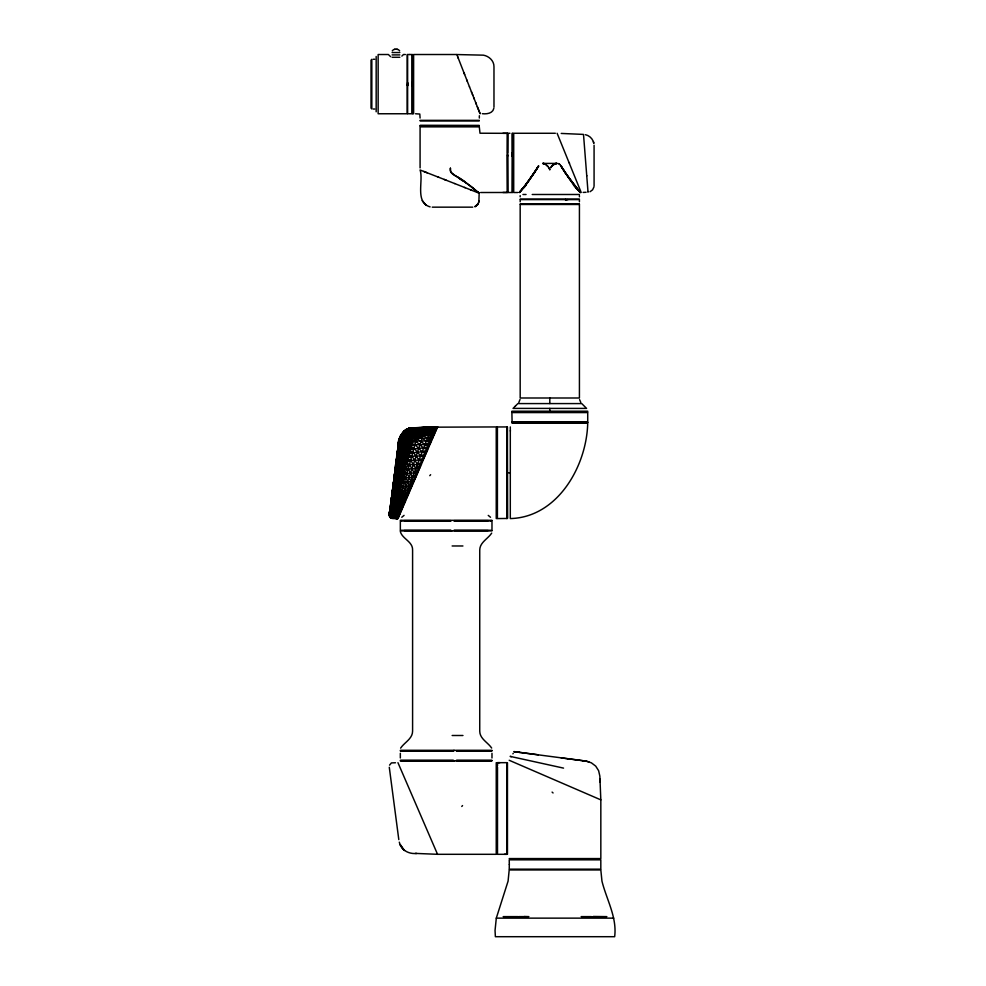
<?xml version="1.0" encoding="UTF-8"?>
<svg xmlns="http://www.w3.org/2000/svg" width="986" height="986" viewBox="0 0 986 986"><rect width="100%" height="100%" fill="white"/><g stroke="black" fill="none" stroke-linecap="round" stroke-linejoin="round"><path stroke-width="1.48" d="M479.344 115.732L479.332 118.049M389.618 511.377L389.544 516.035L390.776 517.97L398.061 518.316L396.717 518.537L431.597 427.185L496.241 426.938L496.241 518.574M569.205 162.505L569.526 163.294M425.077 455.779L407.6 456.37C404.433 459.932 397.728 459.106 395.941 464.246L400.599 481.809L401.635 482.499L410.94 481.599L415.882 477.076C408.635 478 400.02 477.162 393.685 481.143C392.921 493.53 398.147 505.793 392.44 517.81C388.632 520.448 387.868 504.253 390.776 517.97L397.974 518.513L437.537 426.938L408.796 428.281L404.457 430.783L400.119 436.773L399.305 439.103L402.732 432.768L408.82 428.503L437.451 427.16L411.261 427.862L437.316 427.468C425.607 430.709 401.129 422.784 398.849 441.309M579.411 201.797L579.423 199.591L520.177 199.591L520.189 201.797M389.926 509.072L389.507 514.224L390.259 517.44L391.43 518.328L398.061 518.316L391.183 516.738L389.359 513.349L389.544 516.109L390.776 517.97L399.059 475.881L406.515 429.292L411.261 427.862L425.57 427.616L420.911 428.429M389.408 512.979L390.259 517.44L404.494 430.771L408.82 428.503L431.585 427.234M479.122 194.328L478.863 202.204M419.679 427.924L406.54 429.514L402.744 432.571L390.246 516.984L389.31 513.718L389.544 516.109L398.8 441.642C400.932 422.316 425.151 436.391 436.28 429.859C423.167 431.757 400.452 430.722 397.95 448.075C400.242 434.296 418.212 434.962 428.528 435.356L432.225 432.866L434.555 427.098L437.501 426.938L408.722 428.306L401.228 472.084L391.43 518.328L389.643 511.709C389.014 518.279 396.076 515.086 399.613 514.717L397.568 516.405L392.65 517.095L390.604 506.2L398.344 446.214C398.541 440.064 400.291 433.211 406.195 430.093L406.454 429.292L411.261 427.862L425.656 427.431L395.485 518.5L390.998 517.404L389.322 513.632L390.246 516.984L393.02 518.328L394.252 518.451L395.916 513.09L419.716 427.677L437.316 427.456M394.338 518.254L390.998 517.404L389.988 509.109L391.565 511.303L393.956 511.857L399.897 510.415L402.719 507.507L394.868 507.901L392.699 494.738L392.946 486.751L399.897 485.149L404.741 482.154L407.748 489.968L410.41 489.722L406.22 493.961L391.738 495.317M389.544 516.109L401.265 434.592L398.615 443.034L400.106 436.81L389.334 515.419L391.454 497.412M390 508.493C390.739 503.119 390.789 511.931 390.123 507.531M391.442 517.231L390.222 517.33L390.296 516.368L390.739 517.872L392.255 517.428L391.442 517.231C391.06 518.993 393.833 518.735 393.55 516.578L391.96 513.324L390.961 506.619L392.231 492.137L407.748 489.968L411.298 487.676M391.886 494.713L393.956 511.857L395.916 513.09L397.568 516.405L398.899 516.356L397.099 517.576L392.44 517.81L391.873 517.058L390.431 510.181L390.949 501.788L394.979 503.328L405.492 501.098L402.103 504.721L400.156 498.386L398.282 496.87L413.775 427.912L408.598 428.59L404.359 431.055L400.07 437.094L398.763 441.938L401.203 434.912L404.457 430.783L400.008 437.599L398.677 442.578M389.889 513.41L389.248 514.704L389.396 513.139L389.864 516.368M403.373 506.015L400.945 507.704L399.145 501.948L397.42 500.543L391.245 499.557L391.516 507.087L393.204 514.951L395.349 515L397.974 518.513L395.546 518.217M392.366 490.486L395.559 470.112L394.807 471.949M389.273 514.532L389.297 513.829M389.371 513.879L389.655 515.173L389.778 510.206M407.748 489.968L412.197 485.593L400.636 486.788L399.182 488.415C390.209 486.591 391.528 496.759 392.034 500.95M389.347 513.472L389.458 514.544L390.173 513.94M389.445 512.708L389.507 512.202M512.178 156.059L512.301 154.494L512.141 192.516L507.716 192.516L507.617 154.679L507.679 156.059M407.477 84.143L407.588 85.696L407.785 84.143M390.481 509.17L390.85 502.885M389.47 513.176L389.593 511.623M512.141 155.985L512.252 154.679M389.852 511.685L389.593 512.276L390.419 505.793L393.969 508.049L398.196 505.263L395.953 503.119L411.261 427.862L419.716 427.677L413.701 428.072M391.442 498.448L392.909 491.25M407.526 83.711L407.625 82.565L407.76 83.711M411.926 83.711L412.025 82.578M507.617 154.05L507.716 133.27L509.935 133.283M450.392 168.199L450.725 172.094L455.039 175.52M587.508 422.045L512.104 422.291L511.882 412.555L587.718 412.555L587.718 421.897L511.882 421.897M399.268 439.411L402.695 433.211L408.709 429.736C418.027 432.571 427.443 428.01 436.897 428.429C425.521 431.301 402.288 424.806 398.8 441.642L399.293 439.14M398.073 449.616L399.108 440.619L401.129 435.418L406.515 429.292L404.457 430.783L404.063 432.349L405.985 430.882M395.793 465.675L395.053 471.234L396.631 459.02C403.323 449.357 417.509 447.73 428.442 448.001M395.928 463.469L397.752 450.947L397.457 451.834M399.441 441.765L399.774 439.263L398.554 443.564M389.384 515.062L390.037 510.329L389.741 511.167M450.417 168.199C448.778 174.275 456.986 175.865 460.314 178.86M420.11 120.908L479.27 120.908M479.295 125.444L420.159 125.333M398.8 441.642L399.207 439.904M400.686 438.326L400.871 437.143M496.303 918.139L495.046 930.476L495.379 936.7L614.66 936.7C617.15 917.214 606.489 899.466 601.953 881.114L600.831 869.948L509.195 869.948L508.086 881.114L496.303 918.139L613.723 918.139M405.172 467.068L408.414 469.053L412.579 477.298L417.744 472.738L403.656 473.699L394.067 478.296L393.932 486.16L396.557 500.457L397.851 498.743L407.045 497.499L403.397 501.356L401.24 494.578L398.504 491.595L394.831 472.59C398.27 467.968 405.505 468.843 409.621 464.689L414.231 472.984L418.68 470.581M407.6 456.37L402.041 448.482L398.837 446.054L397.678 450.22C398.96 444.279 404.531 455.951 405.542 458.182L410.805 460.413L415.882 468.621L421.478 464.123C414.391 465.996 395.793 460.918 394.671 473.058L394.203 476.583C395.941 470.655 404.802 473.268 408.414 469.053L419.617 468.412L414.231 472.984M413.109 483.497L409.326 485.827L405.961 477.816L400.599 481.809L393.315 483.966L393.094 491.965L395.398 505.608L404.05 504.45L400.945 507.704M392.588 489.475L392.305 497.4L394.388 509.984L397.346 508.184L395.879 507.038L398.282 496.87L401.24 494.578M426.802 451.798C416.067 451.785 394.425 453.264 395.349 467.857C400.353 458.379 414.453 460.869 423.302 459.895M398.899 444.575L397.913 448.42L398.738 443.232L400.193 442.381C406.022 443.601 406.836 451.502 413.072 452.217L419.136 460.08L424.19 457.824L420.702 455.951L414.132 448.383C406.984 447.927 396.569 451.009 396.421 459.698L396.631 459.02L396.015 462.865L396.286 461.584L401.327 478.432L403.151 475.905L407.181 473.453L410.94 481.599L414.021 481.365L409.326 485.827M429.995 444.403L410.176 444.871C404.174 447.25 396.076 450.121 396.631 458.182L396.964 456.543L402.769 471.604L404.667 469.274L408.414 469.053M409.621 464.689C402.843 462.459 403.077 453.954 397.851 449.887L397.518 451.391C397.481 441.592 407.945 439.226 414.896 435.763L422.181 438.24L426.309 441.173L432.78 437.969L414.231 438.45C407.193 441.629 396.754 444.033 397.185 453.93C398.184 444.674 409.005 443.478 416.055 441.42L423.672 448.137L427.628 449.875L422.218 451.958L415.131 444.76L410.558 443.17L407.982 446.103L404.765 442.369L401.672 440.705L399.515 441.112L398.492 443.983L399.835 438.795L402.485 434.826L408.414 431.979L416.302 429.908L429.834 431.893L435.479 431.708C425.385 435.393 414.354 432.916 404.396 432.176L401.191 435.196L398.775 441.876L401.105 435.849L404.285 433.137L408.192 433.446L410.201 434.592L417.953 434.469L429.834 431.893L434.518 433.951L428.528 435.356L423.844 433.15L415.932 431.474C408.993 432.903 400.673 435.319 398.738 443.232M394.437 474.821L394.831 472.59M394.252 518.451C389.371 517.921 402.892 518.821 395.485 518.5M398.307 445.401L399.687 439.855L404.124 434.333C410.213 436.317 416.474 438.93 423.068 435.516L427.48 438.104L433.384 436.551M479.06 201.119L477.828 204.373L475.018 206.666L478.469 203.313M411.261 440.002L416.055 441.42L414.231 438.45L409.449 438.61C403.989 431.72 396.397 439.041 398.196 446.214L398.554 444.637L399.934 444.279L403.94 447.484L406.824 451.896L413.072 452.217M397.814 449.111L398.344 446.214M397.358 452.623L397.851 449.887M396.816 456.715L397.272 454.189L404.667 469.274M393.734 480.12L394.449 475.437L397.826 494.676L402.374 490.584L399.182 488.415L395.694 473.97L395.571 466.982L400.636 486.788M396.224 461.263L396.631 459.02M398.085 447.114L398.899 442.036M395.571 466.168L395.941 464.246M398.64 442.887C398.024 436.157 406.331 436.071 409.005 440.915L431.449 441.05M393.044 485.383L393.315 483.966M397.752 450.947L397.161 456.444M398.566 443.392L399.145 440.212M398.985 441.531L398.467 444.181L399.774 439.263M394.893 471.308L395.201 469.767M397.765 449.493L398.985 445.043L398.011 448.938M398.381 444.883L399.626 440.409L398.27 445.66M393.057 487.047L394.03 484.237L393.439 486.579M398.036 447.434L398.48 445.438M394.117 477.236L394.868 474.352M393.414 482.536L395.004 476.448M395.053 471.234L395.953 467.191L395.263 468.486M392.909 488.797L392.095 493.505L392.773 493.062M396.113 464.295L397.469 456.173M390.789 502.49L390.949 501.788M391.652 500.888L391.676 498.423M397.161 455.409L397.814 452.648M395.879 507.038L393.55 516.578M397.272 454.189L397.001 455.298L397.58 451.958L404.186 464.8L406.158 462.717L410.805 460.413M414.231 438.45L416.745 427.801L416.474 428.577M397.124 454.435L397.457 453.104M391.343 500.814L392.009 498.411M593.954 186.946L592.598 189.805L590.022 191.74M390.111 508.382L391.023 505.387M520.041 399.466L518.87 402.35M493.838 108.361C492.766 113.476 486.64 114.216 482.351 113.698M396.557 458.749L396.84 457.824L396.508 460.351M408.426 429.132C407.317 427.185 400.476 435.27 399.909 438.326M419.432 428.479L419.642 427.838M390.739 507.371L390.246 508.788L394.585 473.711M434.555 427.111L431.523 427.406L437.365 427.345M393.722 515.9L396.717 518.537L398.615 517.021M400.193 438.228L401.253 434.629L404.235 431.572M436.058 427.012L437.525 426.987L436.798 426.975M398.184 518.007L396.729 518.463M397.333 518.537L396.816 518.291M389.544 765.136L391.43 762.917L395.485 762.757M507.198 427.209L507.457 518.328M394.301 476.928L394.745 476.028L393.919 479.788L394.893 478.247M400.599 481.809L402.645 478.124M399.034 441.025L401.918 438.918L405.123 440.089L408.512 443.417L410.915 441.543M395.953 503.119L400.156 498.386M396.347 464.32L397.087 463.05M393.55 482.622L393.932 481.957L393.18 485.334L393.55 484.779M394.868 507.901L396.236 505.535M395.349 515L393.55 513.521L392.675 509.922L391.565 497.19L397.173 497.634L398.738 494.947M405.961 477.816L402.041 475.03L404.161 471.481L407.181 473.453M398.504 491.595L400.143 488.883L403.545 486.431L406.22 493.961L408.697 493.703L404.765 497.77L402.374 490.584M393.956 511.857L395.226 509.799L396.582 510.81L398.196 514.791L400.033 513.743M512.917 753.834L513.25 753.304M392.268 50.828C393.673 48.548 398.245 48.56 399.65 50.828M399.897 485.149L401.635 482.499M491.694 533.106C487.934 538.861 479.775 542.374 479.738 550.089L479.738 731.156C479.775 738.859 487.86 742.372 491.669 748.066M400.624 748.14C404.383 742.384 412.555 738.871 412.592 731.156L412.592 550.089C412.961 541.573 402.263 538.911 400.341 531.627M403.484 468.19L405.665 464.887M404.876 461.46L407.132 458.453L411.963 456.235L417.522 464.307L422.39 462.003L419.136 460.08M395.546 508.468L393.525 510.095L390.197 507.543L391.183 516.738L392.292 518.266L394.548 517.601M497.141 427.32L497.141 430.451M524.564 186.65L538.627 165.981L528.077 181.991L519.339 192.516L521.927 189.879M524.207 187.106L534.104 173.092L522.26 189.176M524.688 186.206L519.252 192.504L524.318 186.674M398.196 514.791L400.489 512.683L395.916 513.09L392.403 514.963L389.753 512.338L389.803 510.514L391.269 512.856L393.55 513.521L396.582 510.81M523.184 188.585L526.179 185.048M477.828 204.385L475.005 206.666M429.773 475.671L430.635 474.71M461.768 806.474L462.545 805.562M406.195 454.99L408.512 452.327M404.063 432.349L405.48 430.845M401.869 56.103L403.471 54.526L405.357 54.513M392.896 516.146L393.919 515.123M397.346 508.184L398.985 512.782L401.536 510.267L399.897 510.415L398.196 505.263M407.415 448.926L409.782 446.646L415.131 444.76M409.005 440.915L414.576 437.069L425.04 444.526L429.23 446.177L423.672 448.137M401.77 517.268L404.063 515.37M399.145 501.948L395.398 505.608L392.638 505.387L390.678 503.871M409.843 436.502L415.463 433.433L423.068 435.516M402.103 504.721L404.753 502.811M404.47 431.449L408.796 428.996L437.131 427.887L431.264 428.134M403.397 501.356L406.257 499.335M397.851 498.743L397.173 497.634L398.282 496.87M404.765 497.77L407.859 495.625M392.44 517.81L394.893 516.504M406.22 493.961L409.547 491.731M399.897 510.415L402.115 508.936M398.985 512.782L400.994 511.512M410.94 481.599L414.946 479.233M412.579 477.298L416.807 474.907M555.106 163.577L556.843 163.417L555.106 163.602L551.84 166.116A10.464 10.464 0 0 0 550.644 167.793L551.84 166.116A10.538 10.538 0 0 1 553.343 164.699L556.843 163.417L542.781 163.417L545.406 164.107L548.401 166.93L545.406 164.107L542.781 163.417L544.494 163.577M410.509 432.903L416.129 430.635L418.791 431.363M415.882 468.621L420.554 466.267M397.568 516.405L399.231 515.592M427.48 438.104L433.976 435.208L428.528 435.356M412.173 435.849L415.192 434.555L417.62 435.689M420.702 455.951L425.94 453.77L422.218 451.958M506.755 518.562L506.755 426.938L497.412 426.963L497.412 518.574L506.755 518.463M410.977 430.229L416.573 428.75L435.898 430.722L432.657 431.794L430.204 430.931M425.04 444.526L430.734 442.689L426.309 441.173L432.127 439.473M393.55 513.521L395.916 513.09M413.405 430.019L416.449 429.28L419.21 429.785M581.148 916.623L591.39 916.623M392.194 518.451L393.094 518.242M567.147 199.751L567.948 199.616M417.509 428.417L425.336 428.281M503.23 916.623L517.823 916.623M413.701 428.479L436.613 429.083L433.409 429.958L430.808 429.317M434.37 427.579L437.451 427.16M518.599 916.623L524.219 916.623M583.157 192.418L586.078 192.282M412.887 432.509L418.261 433.335M394.437 49.349L395.189 49.325M432.225 432.866L435.023 432.78M453.387 750.531L454.521 750.494M392.095 57.287L399.811 57.287M397.099 517.576L398.381 517.576M420.085 167.903L420.085 126.8L479.295 126.8L479.997 133.221L507.26 133.32L507.26 192.48L480.663 192.516M396.692 49.325L397.506 49.349M392.108 52.541L399.811 52.541M456.678 54.513L413.615 54.513L413.615 113.76M392.108 54.908L399.811 54.908M373.275 59.259L374.717 59.259M373.275 109.027L374.717 109.027M415.562 113.76L419.802 114.056L420.085 118.049M420.11 120.354L479.344 120.354M420.098 125.69L479.332 125.69M420.332 126.319L479.097 126.319M555.328 133.27L513.706 133.27L513.706 192.516L517.675 192.516M522.95 194.489L526.056 194.489M532.206 194.489L579.423 194.489M520.201 199.11L579.411 199.11M566.334 199.727L565.274 199.616L566.26 199.751M520.177 204.016L579.423 204.016M520.485 204.053L521.175 204.053M522.469 204.053L578.141 204.053M578.326 204.053L579.065 204.053M432.25 207.159L472.75 207.159M511.882 411.199L587.718 411.199M511.882 411.926L587.718 411.926M549.806 412.111L566.383 412.111M512.461 412.284L586.941 412.284M512.042 422.341L587.557 422.341M511.894 422.513L587.718 422.513M511.931 422.994L587.718 422.994C586.793 465.922 557.669 517.379 510.304 518.574L510.304 426.938M507.457 472.762L510.304 472.762M400.341 520.312L491.977 520.312M400.624 520.657L401.77 520.657M404.174 520.657L450.898 520.657M454.016 520.657L488.169 520.657M490.572 520.657L491.694 520.657M450.947 520.928L400.341 520.928L400.341 530.283L450.947 530.283M454.041 520.928L491.977 520.928L491.977 530.283L454.041 530.283M404.174 530.554L450.898 530.554M454.016 530.554L488.169 530.554M400.341 530.899L491.977 530.899M452.13 545.973L462.927 545.973M452.143 735.494L462.964 735.494M400.341 750.346L491.977 750.346M400.612 750.691L453.375 750.691M456.456 750.691L491.706 750.691M400.341 750.962L453.437 750.962M456.506 750.962L491.977 750.962M400.341 760.317L453.437 760.317M456.506 760.317L491.977 760.317M400.612 760.588L453.375 760.588M456.456 760.588L491.706 760.588M400.341 760.933L491.977 760.933M497.499 765.912L497.499 762.671L506.841 762.671L506.841 765.912M415.266 853.395L437.537 854.307L496.241 854.307L496.241 762.671M506.841 767.17L506.841 854.307L497.499 854.307L497.499 767.17M509.195 858.572L600.831 858.572L600.831 799.868L599.845 776.105L598.625 770.695L595.704 766.11L591.329 762.807L586.066 761.118L588.876 761.821M524.33 916.475L528.878 916.623M593.276 916.475L606.784 916.623M503.538 916.869L528.25 916.869M581.789 916.869L606.489 916.869M503.945 917.153L526.709 917.153M583.33 917.153L606.094 917.153M502.934 192.467L507.26 192.48M502.934 133.307L507.26 133.32M557.102 133.27L581.198 192.492M497.499 762.671L499.828 762.683M504.499 854.295L506.841 854.307M450.91 530.727L452.056 530.751M453.387 760.761L454.521 760.785M416.745 853.457C409.03 854.258 401.043 850.4 399.305 842.155M561.219 133.43L583.502 134.416M566.445 204.151L565.693 204.016M419.506 428.627L411.224 428.516M585.844 761.093L575.269 759.676M514.852 751.739L515.604 751.837M582.837 760.711L583.897 760.847M538.356 754.82L513.854 751.615L519.634 752.392M561.17 757.877L570.635 759.121M516.553 751.961L517.712 752.108M567.948 758.764L586.004 761.118L583.86 760.822M518.993 752.306L576.785 759.886M514.778 751.751L515.518 751.85M563.548 768.119L510.119 756.373L511.414 756.656M565.286 199.566L566.063 199.751M557.706 163.466L558.544 163.688M430.106 206.875C414.588 202.463 423.733 180.586 420.085 170.011L438.758 177.307M585.401 134.688C589.628 135.563 593.104 139.162 593.868 143.414L593.387 141.627M407.982 446.103L414.132 448.383M425.36 172.069L427.148 172.772M423.795 171.453L424.547 171.749M438.117 177.049L446.251 180.241M444.168 179.427L454.842 183.618M454.657 183.544L465.219 187.71M464.517 187.426L471.85 190.323M470.766 189.891L479.134 193.207L473.379 188.289M509.195 760.28L600.831 799.868M479.356 193.305L465.158 182.151A40.599 7.333 29.8 0 0 457.664 177.184M408.056 454.324L411.963 456.235M455.347 175.693L459.427 178.232M577.71 189.928L565.52 173.117L580.36 192.516L571.966 182.583L560.96 165.981L565.459 173.105L561.441 166.696M464.542 181.621L473.218 187.944M402.128 480.318L404.741 482.154M465.17 182.151L466.316 182.977M401.129 484.656L403.545 486.431M426.285 205.384L422.218 200.651M488.243 515.395L490.535 517.28M552.098 792.103L553.06 792.966M579.756 192.097L580.261 192.516L569.058 178.343M477.557 191.789L478.456 192.603M580.347 192.504L578.178 190.138M478.111 192.024L478.851 192.775M390.604 56.67L388.373 54.513L378.143 54.513L378.143 113.76L407.181 113.76L407.181 54.513M573.433 185.048L576.416 188.585M568.971 178.38L561.009 166.042M580.779 402.411L579.595 399.638M397.95 762.671L437.537 854.307M477.298 106.673L480.12 113.784L475.659 102.532M473.773 97.737L476.324 104.208M472.38 94.212L474.241 98.933M471.419 91.772L472.75 95.149M469.435 86.719L471.702 92.474M466.772 79.94L469.521 86.941M467.327 81.333L464.11 73.137M464.628 74.468L456.851 54.55L483.399 55.167C488.945 56.128 494.072 60.762 493.974 66.678L493.974 107.178M457.775 56.929L458.28 58.248M396.89 460.252L402.041 475.03M397.173 497.634L394.067 478.296M389.285 767.293L398.8 839.604M512.141 152.953L512.252 154.05M412.049 82.565L412.16 83.711M583.527 134.675L586.756 175.878M587.976 191.494L588.026 192.171L586.732 175.619M412.025 85.696L411.889 84.143M407.526 84.352L407.625 85.708M599.956 779.076L600.067 782.034M392.071 492.741L392.095 493.505M390.567 504.216L390.579 504.894M594.077 145.225L594.077 185.923M579.423 195.647L579.423 196.806M549.806 397.999L549.806 403.582M549.806 408.401L549.806 411.199M520.177 195.647L520.177 196.806M513.225 133.443L513.225 192.356M512.597 133.27L512.597 192.516M512.141 133.27L512.178 153.064M507.679 133.578L507.679 153.064M507.556 154.494L507.679 192.208M507.457 426.987L507.457 518.525M507.457 762.671L507.457 854.307M507.112 762.942L507.112 766.159M507.112 767.416L507.112 854.036M507.026 427.209L507.026 518.303M497.141 430.66L497.141 514.815M497.141 515.049L497.141 516.972M497.141 517.219L497.141 517.86M497.227 762.942L497.227 766.159M497.227 767.416L497.227 854.036M496.87 426.95L496.87 518.574M496.87 762.671L496.87 854.307M491.977 753.304L491.977 757.975M413.134 54.674L413.134 113.6M412.505 54.513L412.505 113.76M400.341 753.304L400.341 757.975M376.171 56.485L376.171 111.788M371.821 59.259L371.821 109.027M371.032 60.047L371.032 108.226M510.391 430.685A46.884 1.072 88.6 0 1 510.415 431.067M459.821 178.244A40.451 6.914 29.7 0 1 465.059 181.72M460.018 179.045A40.414 6.434 29.9 0 1 463.679 181.449M509.318 864.5L509.22 869.171L600.819 869.171L600.819 859.829L509.22 859.829L509.318 864.5M412.185 84.352L412.099 85.696L412.16 84.352M537.222 168.187L534.129 173.129L538.602 166.03L537.222 168.187M515.456 405.998L513.065 408.401L586.559 408.401L581.74 403.582L517.86 403.582L515.456 405.998M409.843 54.513L407.625 54.526L407.625 113.747L412.049 113.747L412.049 54.526L409.843 54.513M579.423 204.484L520.177 204.484L520.177 397.999L579.423 397.999L579.423 204.484M559.949 164.687L559.308 164.107L559.949 164.687M402.744 848.675L404.494 850.474L400.119 844.472L402.744 848.675M549.806 169.691L548.968 167.805A10.291 10.291 0 0 1 549.806 169.691"/></g></svg>
